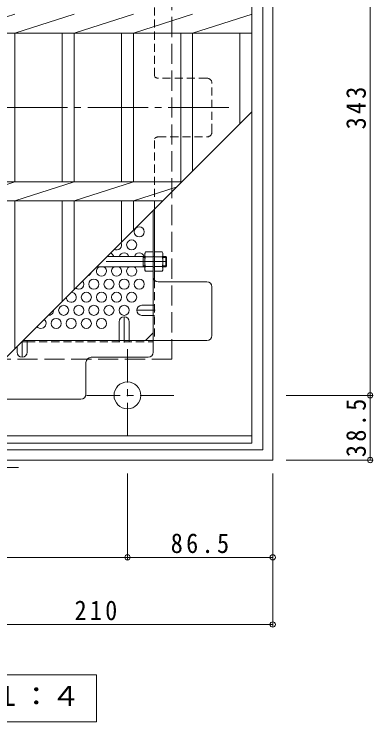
# Model space of a CAD drawing. Units: millimetres at full size, sheet at 1:4. Extents: x -1079 to 1075, y -788 to 718.
# Drawn here: x -454 to -240.4, y -10.5 to 411.1 of the extents above; entities that cross this region are included whole.
import ezdxf
from ezdxf.enums import TextEntityAlignment as Align

# ---------------------------------------------------------------- set-up
doc = ezdxf.new("R2010")
doc.units = ezdxf.units.MM
doc.header["$LTSCALE"] = 4
doc.header["$PDMODE"] = 32
doc.header["$PDSIZE"] = 3.2
for name, pattern in [('CHAIN1', [8, 5, -1, 1, -1]), ('CHAIN2', [12, 9, -1, 1, -1]), ('DASHED1', [1.8, 1.2, -0.6]), ('DASHED3', [4, 3, -1])]:
    doc.linetypes.add(name, pattern=pattern)
for name, color, linetype, lineweight in [('4-1', 3, 'Continuous', 9), ('4-2', 3, 'Continuous', 9), ('4-4', 7, 'Continuous', 9), ('4-5', 7, 'Continuous', 9), ('4-6', 2, 'Continuous', 9), ('4-7', 6, 'Continuous', 9), ('4-8', 2, 'Continuous', 9), ('4-9', 2, 'Continuous', 9)]:
    doc.layers.add(name, color=color, linetype=linetype, lineweight=lineweight)
doc.styles.add('ＭＳ ゴシック', font='')
doc.styles.get('ＭＳ ゴシック').set_extended_font_data('MS Gothic')

msp = doc.modelspace()

# ---------------------------------------------------------------- linework, layer by layer
at = {"layer": '4-1', "color": 2}
for p, q in [((-300, 565.498), (-300, 145.498)), ((-306, 559.498), (-306, 151.498)), ((-714, 151.498), (-306, 151.498)), ((-720, 145.498), (-300, 145.498))]:
    msp.add_line(p, q, dxfattribs=at)
at = {"layer": '4-1', "color": 2, "linetype": 'DASHED3'}
for p in [(-359.999, 505.498), (-660, 205.497)]:
    msp.add_line(p, (-359.999, 205.497), dxfattribs=at)
at = {"layer": '4-1'}
for p, q in [((-376.2, 266.694), (-398.803, 266.694)), ((-377.2, 260.694), (-377.2, 266.694)), ((-377.2, 266.194), (-376.2, 266.194)), ((-363.7, 266.694), (-365.4, 266.694)), ((-365.4, 266.194), (-363.2, 266.194)), ((-363.7, 260.694), (-363.7, 266.694)), ((-363.7, 266.694), (-363.2, 266.194)), ((-363.2, 261.194), (-363.2, 266.194)), ((-376.2, 260.694), (-404.803, 260.694)), ((-377.2, 261.194), (-376.2, 261.194)), ((-365.4, 261.194), (-363.2, 261.194)), ((-363.7, 260.694), (-365.4, 260.694)), ((-363.7, 260.694), (-363.2, 261.194))]:
    msp.add_line(p, q, dxfattribs=at)
at = {"layer": '4-1', "linetype": 'CHAIN2'}
msp.add_line((-363.2, 263.694), (-401.803, 263.694), dxfattribs=at)
at = {"layer": '4-1', "color": 2, "linetype": 'CHAIN1'}
for p, q in [((-386.499, 211.633), (-386.499, 156.36)), ((-358.862, 183.997), (-414.136, 183.997)), ((-451.337, 140.997), (-467.744, 140.997))]:
    msp.add_line(p, q, dxfattribs=at)
at = {"layer": '4-1', "color": 2}
msp.add_circle((-386.499, 183.997), 8, dxfattribs=at)
at = {"layer": '4-2'}
for p, q in [((-312.5, 155.497), (-312.5, 555.498)), ((-488.9, 399.847), (-453.6, 411.147)), ((-453.6, 399.847), (-418.3, 411.147)), ((-418.3, 399.847), (-383, 411.147)), ((-383, 399.847), (-347.7, 411.147)), ((-347.701, 399.847), (-312.202, 411.147)), ((-707.5, 399.847), (-312.5, 399.847)), ((-453.599, 311.148), (-453.599, 399.847)), ((-425.299, 311.148), (-425.299, 399.847)), ((-418.299, 311.148), (-418.299, 399.847)), ((-389.999, 311.148), (-389.999, 399.847)), ((-382.999, 311.148), (-382.999, 399.847)), ((-354.699, 310.798), (-354.699, 399.847)), ((-347.699, 317.798), (-347.699, 399.847)), ((-319.5, 345.997), (-319.5, 399.847)), ((-510, 155.497), (-312.5, 352.997)), ((-707.5, 311.148), (-354.35, 311.148)), ((-488.9, 299.848), (-453.6, 311.147)), ((-453.6, 299.848), (-418.3, 311.147)), ((-418.3, 299.848), (-383, 311.147)), ((-383, 299.848), (-357.481, 308.016)), ((-707.5, 299.847), (-365.65, 299.847)), ((-453.599, 211.899), (-453.599, 299.847)), ((-425.299, 240.198), (-425.299, 299.847)), ((-418.299, 247.198), (-418.299, 299.847)), ((-389.999, 275.498), (-389.999, 299.847)), ((-382.999, 282.498), (-382.999, 299.847)), ((-312.5, 159.997), (-707.5, 159.997)), ((-312.5, 155.497), (-707.5, 155.497))]:
    msp.add_line(p, q, dxfattribs=at)
at = {"layer": '4-4'}
for p, q in [((-242, 526.998), (-242, 183.997)), ((-240.8, 183.997), (-292, 183.997)), ((-242, 183.997), (-242, 145.498)), ((-240.8, 145.498), (-292, 145.498)), ((-386.499, 86.298), (-386.499, 137.498)), ((-300, 46.298), (-300, 137.498)), ((-633.5, 87.498), (-386.499, 87.498)), ((-386.499, 87.498), (-300, 87.498)), ((-510, 47.498), (-300, 47.498))]:
    msp.add_line(p, q, dxfattribs=at)
for p in [(-242, 183.997), (-242, 145.498), (-386.499, 87.498), (-300, 87.498), (-300, 47.498)]:
    msp.add_point(p, dxfattribs=at)
at = {"layer": '4-5'}
for p, q in [((-615, 17.498), (-405, 17.498)), ((-405, 17.498), (-405, -10.502)), ((-615, -10.502), (-405, -10.502))]:
    msp.add_line(p, q, dxfattribs=at)
at = {"layer": '4-6'}
for centre in [(-379.5, 281.453), (-384, 273.658), (-406.5, 250.276), (-397.5, 250.276), (-388.5, 250.276), (-379.5, 250.276), (-411, 242.481), (-402, 242.481), (-393, 242.481), (-384, 242.481), (-424.5, 234.687), (-415.5, 234.687), (-406.5, 234.687), (-397.5, 234.687), (-388.5, 234.687), (-429, 226.893), (-420, 226.893), (-411, 226.893), (-402, 226.893)]:
    msp.add_circle(centre, 3, dxfattribs=at)
for centre, start, end in [((-393, 273.658), 240.87597, 29.12403), ((-397.5, 265.864), 16.06405, 75.19213), ((-388.5, 265.864), 16.06405, 163.93595), ((-379.5, 265.864), 16.06405, 163.93595), ((-411, 258.07), 282.34788, 347.65212), ((-402, 258.07), 118.98011, 61.01989), ((-393, 258.07), 118.98011, 61.01989), ((-384, 258.07), 118.98011, 61.01989), ((-415.5, 250.276), 228.75584, 41.24416), ((-420, 242.481), 179.68755, 90.31245), ((-433.5, 234.687), 264.33925, 5.66075), ((-438, 226.893), 216.80479, 53.19521)]:
    msp.add_arc(centre, 3, start, end, dxfattribs=at)
at = {"layer": '4-7', "color": 2, "linetype": 'DASHED1'}
for p, q in [((-370.4, 458.345), (-370.4, 373.959)), ((-339.196, 372.998), (-368.2, 372.998)), ((-336.196, 340.997), (-336.196, 369.998)), ((-368.2, 337.997), (-339.196, 337.997)), ((-370.4, 295.098), (-370.4, 337.037)), ((-370.4, 266.694), (-371.2, 266.694)), ((-370.4, 260.494), (-371.2, 260.494)), ((-370.4, 252.656), (-370.4, 216.69)), ((-371.2, 237.687), (-370.4, 237.687)), ((-371.2, 231.687), (-370.4, 231.687)), ((-446.25, 215.894), (-371.2, 215.894)), ((-391.5, 216.694), (-391.5, 215.894)), ((-385.5, 216.694), (-385.5, 215.894))]:
    msp.add_line(p, q, dxfattribs=at)
at = {"layer": '4-7', "color": 2, "linetype": 'CHAIN2'}
msp.add_line((-326.196, 355.498), (-693.803, 355.498), dxfattribs=at)
at = {"layer": '4-7', "color": 2}
for p, q in [((-371.2, 209.694), (-371.2, 294.298)), ((-370.4, 252.656), (-370.4, 295.098)), ((-339.196, 251.695), (-368.2, 251.695)), ((-336.196, 219.694), (-336.196, 248.695)), ((-375.812, 216.694), (-371.2, 221.306)), ((-449.603, 215.894), (-446.25, 215.894)), ((-448.803, 216.694), (-339.196, 216.694)), ((-408.201, 206.694), (-374.2, 206.694)), ((-411.201, 184.694), (-411.201, 203.694)), ((-483.803, 181.694), (-414.201, 181.694))]:
    msp.add_line(p, q, dxfattribs=at)
at = {"layer": '4-7', "color": 2, "linetype": 'DASHED1'}
for centre, start, end in [((-368.2, 375.998), 222.83343, 270), ((-339.196, 369.998), 0, 90), ((-368.2, 334.997), 90, 137.16657), ((-339.196, 340.997), 270, 0)]:
    msp.add_arc(centre, 3, start, end, dxfattribs=at)
at = {"layer": '4-7', "color": 2}
for centre, start, end in [((-368.2, 254.695), 180, 270), ((-339.196, 248.695), 0, 90), ((-339.196, 219.694), 270, 0), ((-408.201, 203.694), 90, 180), ((-374.2, 209.694), 270, 0), ((-414.201, 184.694), 270, 0)]:
    msp.add_arc(centre, 3, start, end, dxfattribs=at)
at = {"layer": '4-8'}
for p, q in [((-378, 237.687), (-371.2, 237.687)), ((-391.5, 227.844), (-391.5, 216.694)), ((-385.5, 227.844), (-385.5, 216.694)), ((-378, 231.687), (-371.2, 231.687)), ((-446.25, 209.694), (-446.25, 216.694)), ((-452.25, 209.694), (-452.25, 213.248))]:
    msp.add_line(p, q, dxfattribs=at)
at = {"layer": '4-8', "linetype": 'CHAIN1'}
for p, q in [((-370, 234.687), (-381, 234.687)), ((-388.5, 215.494), (-388.5, 230.844)), ((-449.25, 216.248), (-449.25, 206.694))]:
    msp.add_line(p, q, dxfattribs=at)
at = {"layer": '4-8'}
for centre, start, end in [((-378, 234.687), 90, 270), ((-388.5, 227.844), 0, 180), ((-449.25, 209.694), 180, 0)]:
    msp.add_arc(centre, 3, start, end, dxfattribs=at)
at = {"layer": '4-9'}
for p, q in [((-376.2, 268.694), (-375.767, 269.444)), ((-376.2, 258.694), (-376.2, 268.694)), ((-371.2, 269.444), (-375.767, 269.444)), ((-375.767, 266.557), (-371.2, 266.557)), ((-371.2, 257.944), (-371.2, 269.444)), ((-370.4, 257.944), (-370.4, 269.444)), ((-370.4, 269.444), (-365.833, 269.444)), ((-365.833, 266.557), (-370.4, 266.557)), ((-365.4, 268.694), (-365.833, 269.444)), ((-365.4, 258.694), (-365.4, 268.694)), ((-376.2, 258.694), (-375.767, 257.944)), ((-375.767, 260.831), (-371.2, 260.831)), ((-371.2, 257.944), (-375.767, 257.944)), ((-365.833, 260.831), (-370.4, 260.831)), ((-370.4, 257.944), (-365.833, 257.944)), ((-365.4, 258.694), (-365.833, 257.944))]:
    msp.add_line(p, q, dxfattribs=at)
for centre, radius, start, end in [((-372.918, 267.799), 3.29, 149.99998, 176.07924), ((-373.465, 268.034), 2.735, 180.2103, 212.68507), ((-366.517, 263.694), 9.683, 162.79973, 197.20026), ((-368.682, 267.799), 3.29, 3.92076, 30.00002), ((-368.135, 268.034), 2.735, 327.31493, 359.7897), ((-375.082, 263.694), 9.683, 342.79974, 17.20027), ((-373.465, 259.354), 2.735, 147.31491, 179.78969), ((-372.918, 259.589), 3.29, 183.92075, 210), ((-368.135, 259.354), 2.735, 0.21031, 32.68509), ((-368.682, 259.589), 3.29, 330, 356.07925)]:
    msp.add_arc(centre, radius, start, end, dxfattribs=at)

# ---------------------------------------------------------------- texts
at = {"layer": '4-4', "color": 2, "char_height": 11.73, "attachment_point": 7, "rotation": 90, "style": 'ＭＳ ゴシック'}
for s, insert in [('\\T1.27;\\W0.9;343', (-244.4, 342.497)), ('\\T1.28;\\W0.9;38.5', (-244.4, 147.247))]:
    msp.add_mtext(s, dxfattribs=dict(at, insert=insert))
at = {"layer": '4-4', "color": 2, "char_height": 11.73, "attachment_point": 7, "style": 'ＭＳ ゴシック'}
for s, insert in [('\\T1.28;\\W0.9;86.5', (-360.749, 89.898)), ('\\T1.27;\\W0.9;210', (-418, 49.898))]:
    msp.add_mtext(s, dxfattribs=dict(at, insert=insert))
at = {"layer": '4-5', "color": 2, "style": 'ＭＳ ゴシック', "width": 1.1}
msp.add_text('平面詳細図\u3000Ｓ＝１：４', height=11.73, dxfattribs=at).set_placement((-608, -4.502), align=Align.BOTTOM_LEFT)

doc.saveas('drawing.dxf')
